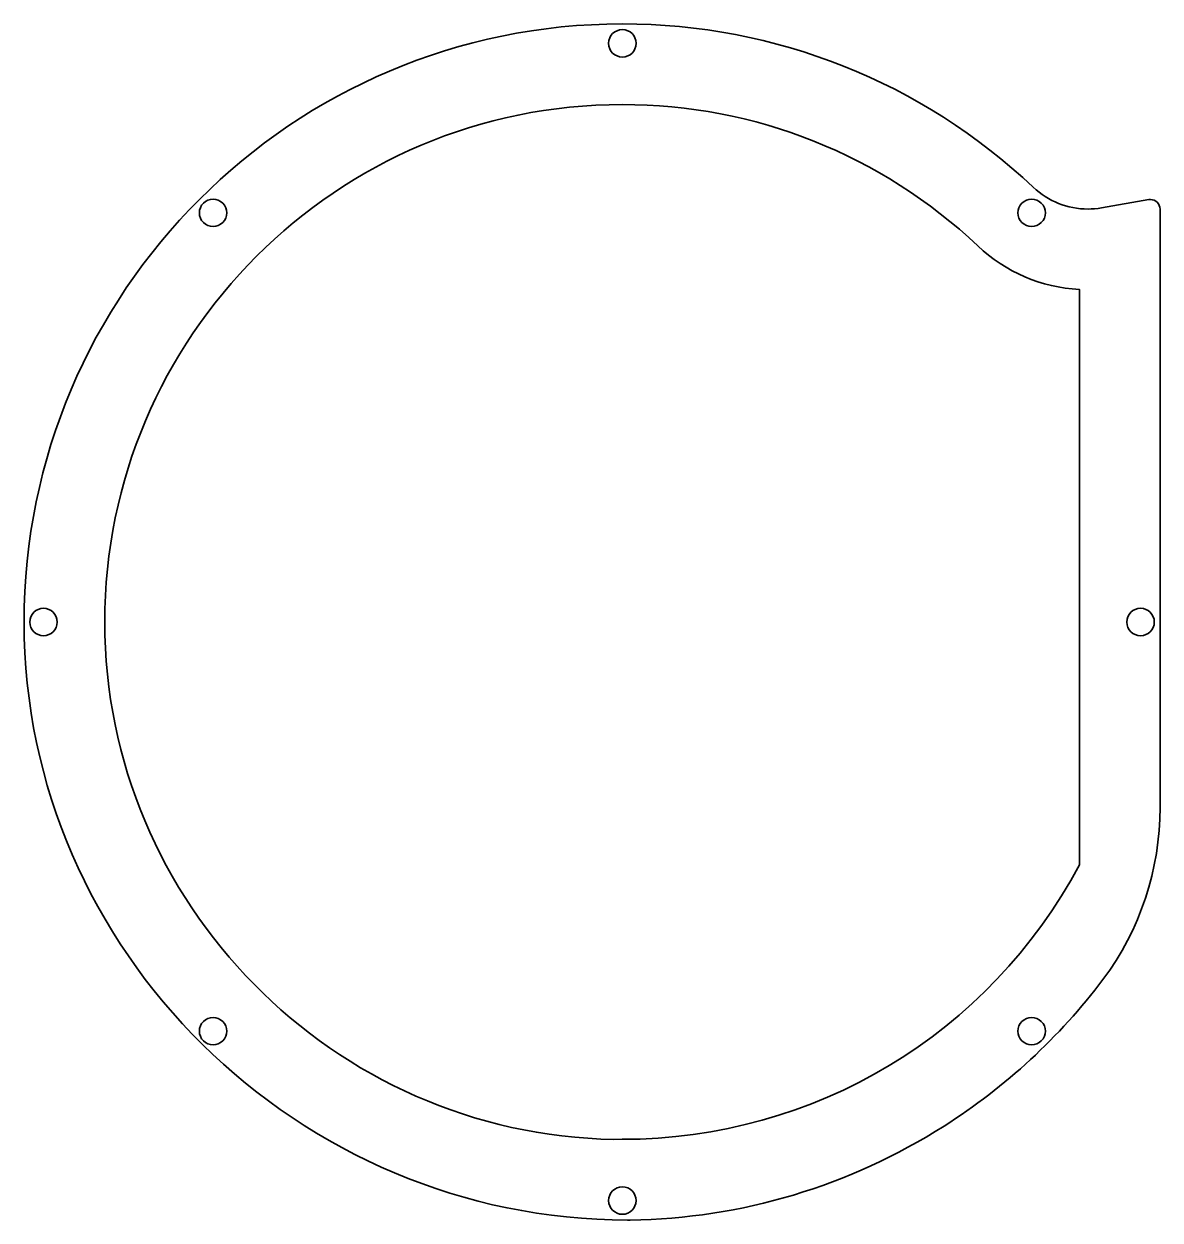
# Model space of a CAD drawing. Header units: inches. Extents: x 144 to 285, y -280 to -132.
import ezdxf

# ---------------------------------------------------------------- set-up
doc = ezdxf.new("R2010")
doc.units = ezdxf.units.IN
doc.header["$MEASUREMENT"] = 0
doc.layers.add('Plexyglass_02_12mmThick', color=7, linetype='Continuous')

# ---------------------------------------------------------------- blocks, each defined once
blk = doc.blocks.new('block 3')
at = {"layer": 'Plexyglass_02_12mmThick', "color": 7, "lineweight": 35}
blk.add_open_spline([(219.09, -280.36), (178.32, -280.36), (144.31, -247.01), (144.29, -206.25), (144.27, -165.34), (177.55, -132.05), (218.45, -132.05), (237.48, -132.05), (255.56, -139.25), (269.38, -152.31), (271.22, -154.05), (273.63, -155.01), (276.17, -155.01), (276.71, -155.01), (277.27, -154.96), (277.84, -154.86), (277.84, -154.86), (283.73, -153.83), (283.73, -153.83), (283.77, -153.83), (283.84, -153.82), (283.9, -153.82), (284.56, -153.82), (285.1, -154.36), (285.1, -155.02), (285.1, -155.02), (285.1, -229.2), (285.1, -229.2), (285.1, -236.89), (282.64, -244.39), (278.02, -250.53), (272.65, -257.67), (265.99, -263.84), (258.32, -268.71), (246.63, -276.15), (233.18, -280.18), (219.44, -280.36), (219.44, -280.36), (219.09, -280.36), (219.09, -280.36)], degree=3, knots=[0, 0, 0, 0, 1, 1, 1, 2, 2, 2, 3, 3, 3, 4, 4, 4, 5, 5, 5, 6, 6, 6, 7, 7, 7, 8, 8, 8, 9, 9, 9, 10, 10, 10, 11, 11, 11, 12, 12, 12, 13, 13, 13, 13], dxfattribs=at)
blk = doc.blocks.new('block 2')
at = {"layer": 'Plexyglass_02_12mmThick', "color": 7, "lineweight": 35}
blk.add_open_spline([(218.45, -142.05), (183.07, -142.05), (154.29, -170.83), (154.29, -206.21), (154.29, -241.02), (182.6, -269.79), (217.4, -270.36), (217.4, -270.36), (218.43, -270.35), (218.43, -270.35), (242.26, -270.35), (263.93, -257.32), (275.1, -236.31), (275.1, -236.31), (275.1, -164.98), (275.1, -164.98), (270.4, -164.73), (265.96, -162.83), (262.51, -159.58), (250.56, -148.28), (234.91, -142.05), (218.45, -142.05)], degree=3, knots=[0, 0, 0, 0, 1, 1, 1, 2, 2, 2, 3, 3, 3, 4, 4, 4, 5, 5, 5, 6, 6, 6, 7, 7, 7, 7], dxfattribs=at)
at = {"layer": 'Plexyglass_02_12mmThick'}
blk.add_blockref('block 3', (0, 0), dxfattribs=at)

msp = doc.modelspace()

# ---------------------------------------------------------------- linework, layer by layer
at = {"layer": 'Plexyglass_02_12mmThick', "color": 7, "lineweight": 35}
for points in [[(220.15, -134.46), (220.15, -135.4), (219.39, -136.16), (218.45, -136.16), (217.51, -136.16), (216.75, -135.4), (216.75, -134.46), (216.75, -133.52), (217.51, -132.76), (218.45, -132.76), (219.39, -132.76), (220.15, -133.52), (220.15, -134.46)], [(168.92, -154.28), (169.58, -154.94), (169.58, -156.02), (168.92, -156.68), (168.26, -157.34), (167.18, -157.34), (166.52, -156.68), (165.85, -156.02), (165.85, -154.94), (166.52, -154.28), (167.18, -153.61), (168.26, -153.61), (168.92, -154.28)], [(267.98, -154.28), (267.32, -154.94), (267.32, -156.02), (267.98, -156.68), (268.64, -157.34), (269.72, -157.34), (270.38, -156.68), (271.05, -156.02), (271.05, -154.94), (270.38, -154.28), (269.72, -153.61), (268.64, -153.61), (267.98, -154.28)], [(146.7, -207.91), (145.77, -207.91), (145, -207.15), (145, -206.21), (145, -205.27), (145.77, -204.51), (146.7, -204.51), (147.64, -204.51), (148.4, -205.27), (148.4, -206.21), (148.4, -207.15), (147.64, -207.91), (146.7, -207.91)], [(282.69, -207.91), (281.75, -207.91), (280.99, -207.15), (280.99, -206.21), (280.99, -205.27), (281.75, -204.51), (282.69, -204.51), (283.63, -204.51), (284.39, -205.27), (284.39, -206.21), (284.39, -207.15), (283.63, -207.91), (282.69, -207.91)], [(168.92, -258.14), (168.26, -258.81), (167.18, -258.81), (166.52, -258.14), (165.85, -257.48), (165.85, -256.4), (166.52, -255.74), (167.18, -255.07), (168.26, -255.07), (168.92, -255.74), (169.59, -256.4), (169.59, -257.48), (168.92, -258.14)], [(270.38, -255.74), (271.05, -256.4), (271.05, -257.48), (270.38, -258.14), (269.72, -258.81), (268.64, -258.81), (267.98, -258.14), (267.32, -257.48), (267.32, -256.4), (267.98, -255.74), (268.64, -255.07), (269.72, -255.07), (270.38, -255.74)], [(220.15, -277.95), (220.15, -278.89), (219.39, -279.65), (218.45, -279.65), (217.51, -279.65), (216.75, -278.89), (216.75, -277.95), (216.75, -277.02), (217.51, -276.25), (218.45, -276.25), (219.39, -276.25), (220.15, -277.02), (220.15, -277.95)]]:
    msp.add_open_spline(points, degree=3, knots=[0, 0, 0, 0, 1, 1, 1, 2, 2, 2, 3, 3, 3, 4, 4, 4, 4], dxfattribs=at)

# ---------------------------------------------------------------- block references
at = {"layer": 'Plexyglass_02_12mmThick'}
msp.add_blockref('block 2', (0, 0), dxfattribs=at)

doc.saveas('drawing.dxf')
